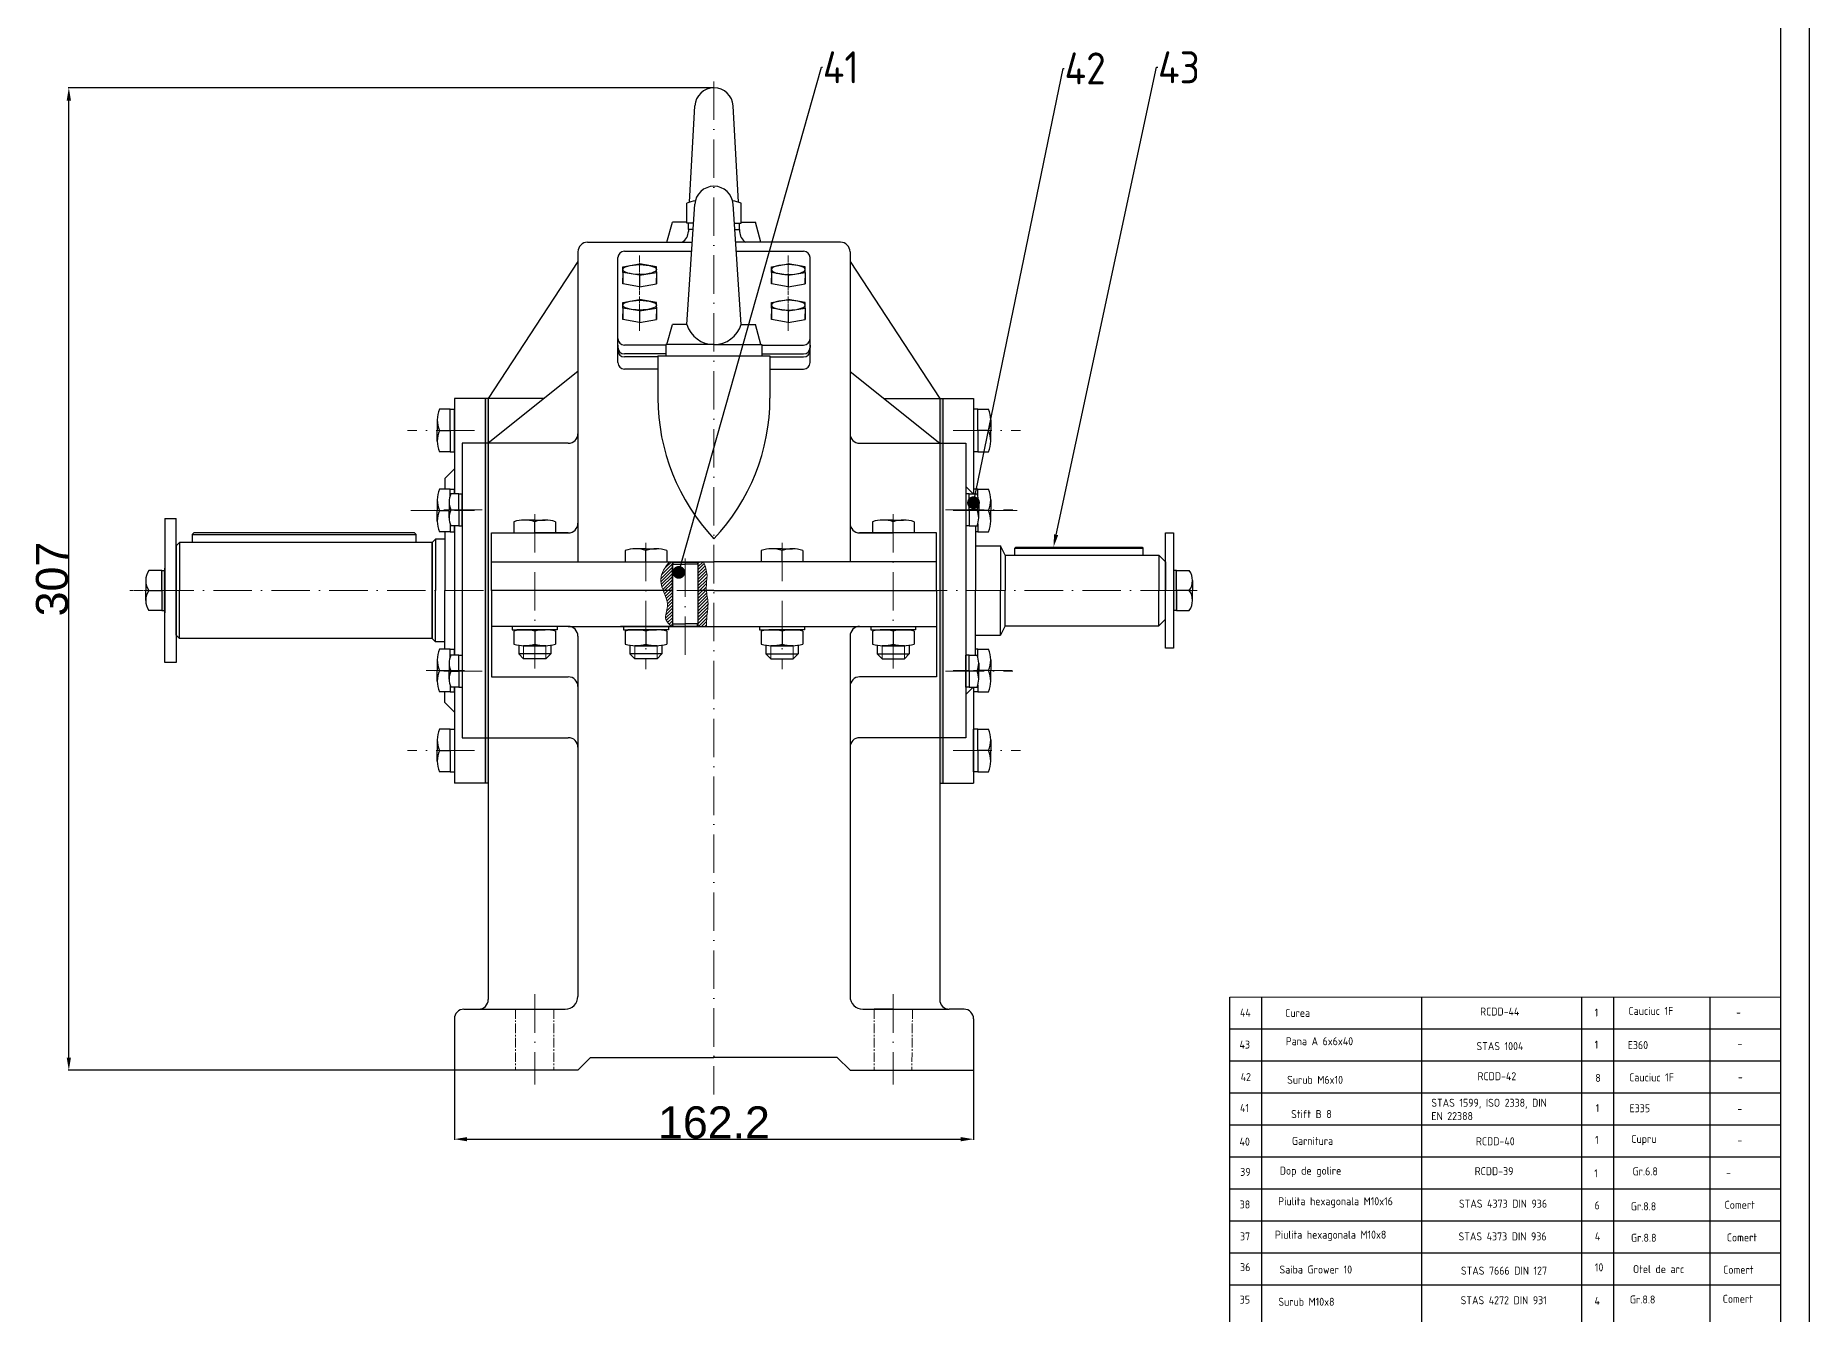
# Model space of a CAD drawing. Header units: millimetres. Extents: x -1 to 1843, y 0 to 1207.
# Drawn here: x 629 to 1183, y 400 to 800 of the extents above; entities that cross this region are included whole.
import ezdxf
from ezdxf import colors
from ezdxf.entities.mleader import LeaderData, LeaderLine
from ezdxf.math import Vec2, Vec3

# ---------------------------------------------------------------- set-up
doc = ezdxf.new("R2010")
doc.units = ezdxf.units.MM
for name, pattern in [('ACAD_ISO10W100', [18, 12, -3, 0, -3]), ('CENTER2', [1.125, 0.75, -0.125, 0.125, -0.125]), ('DASHED', [0.75, 0.5, -0.25])]:
    doc.linetypes.add(name, pattern=pattern)
doc.layers.get('0').update_dxf_attribs({"lineweight": 30})
for name, color, linetype, lineweight in [('Axe', 7, 'ACAD_ISO10W100', 13), ('Axe mici', 7, 'CENTER2', 13), ('Hash', 7, 'Continuous', 25), ('limita de propr', 7, 'DASHED', 15), ('Lini subtiri', 7, 'Continuous', 15), ('Thick', 7, 'Continuous', 30), ('Thin', 7, 'Continuous', 13)]:
    doc.layers.add(name, color=color, linetype=linetype, lineweight=lineweight)
doc.styles.get("Standard").update_dxf_attribs({"font": 'isocp.shx'})
doc.dimstyles.get("Standard").update_dxf_attribs({"dimtxt": 1, "dimasz": 4, "dimexe": 0.18, "dimexo": 0.0625, "dimgap": 0.09, "dimtad": 1, "dimtoh": 1, "dimdec": 1, "dimzin": 0, "dimdsep": 46, "dimtxsty": 'Standard', "dimcen": 0.09, "dimadec": 0, "dimazin": 0, "dimtfac": 1, "dimtdec": 1, "dimtofl": 0, "dimtmove": 0, "dimatfit": 3, "dimfxl": 1, "dimtolj": 1, "dimtzin": 0, "dimarcsym": 1})

# ---------------------------------------------------------------- blocks, each defined once
blk = doc.blocks.new('*U51')
at = {"layer": 'Axe', "color": 0, "linetype": 'CENTER2', "transparency": 16777216}
blk.add_line((0, 7.03), (0, -5.36), dxfattribs=at)
blk = doc.blocks.new('*U52')
at = {"layer": 'Axe', "color": 0, "linetype": 'CENTER2', "transparency": 16777216}
blk.add_line((0, 5.36), (0, -5.36), dxfattribs=at)
blk = doc.blocks.new('*U53')
at = {"layer": 'Axe', "color": 0, "linetype": 'CENTER2', "transparency": 16777216}
blk.add_line((0, 7.03), (0, -5.36), dxfattribs=at)
blk = doc.blocks.new('*U54')
at = {"layer": 'Axe', "color": 0, "linetype": 'CENTER2', "transparency": 16777216}
blk.add_line((0, 5.36), (0, -5.36), dxfattribs=at)
blk = doc.blocks.new('*U62')
at = {"layer": 'Axe', "color": 0, "linetype": 'CENTER2', "transparency": 16777216}
blk.add_line((-5.49, 0), (5.49, 0), dxfattribs=at)
blk = doc.blocks.new('*U63')
at = {"layer": 'Axe', "color": 0, "linetype": 'CENTER2', "transparency": 16777216}
blk.add_line((5.49, 0), (-5.49, 0), dxfattribs=at)
blk = doc.blocks.new('indicator')
at = {"lineweight": 25, "ltscale": 15}
for p, q in [((449.79, -362.85), (449.79, 87.02)), ((459.79, -362.85), (459.79, 87.02)), ((509.79, -362.85), (509.79, 87.02)), ((559.79, -362.85), (559.79, 87.02)), ((569.79, -362.85), (569.79, 87.02)), ((599.79, -362.85), (599.79, 87.02)), ((449.79, 77.15), (621.87, 77.15)), ((449.79, 67.15), (621.87, 67.15)), ((449.79, 57.15), (621.87, 57.15)), ((449.79, 47.15), (621.87, 47.15)), ((449.79, 37.15), (621.87, 37.15)), ((449.79, 27.15), (621.87, 27.15)), ((449.79, 17.15), (621.87, 17.15)), ((449.79, 7.15), (621.87, 7.15)), ((449.79, -2.85), (621.87, -2.85))]:
    blk.add_line(p, q, dxfattribs=at)
at = {"layer": 'Lini subtiri'}
blk.add_line((449.79, 87.02), (621.87, 87.02), dxfattribs=at)
at = {"layer": 'limita de propr', "lineweight": 25, "ltscale": 15, "char_height": 2.5, "attachment_point": 1}
for s, width, insert in [('44', 7.3398, (452.97, 83.43)), ('1', 6.2542, (563.74, 83.47)), ('43', 7.0654, (452.83, 73.47)), ('1', 6.2542, (563.74, 73.43)), ('42', 6.7911, (453.17, 63.32)), ('8', 5.8808, (563.96, 63.05)), ('41', 6.6539, (452.97, 53.65)), ('1', 5.8808, (564.06, 53.6)), ('40', 6.8597, (452.83, 43.14)), ('1', 5.8808, (563.87, 43.66)), ('39', 7.7514, (453.04, 33.67)), ('1', 5.5074, (563.63, 33.23)), ('38', 7.4197, (452.87, 23.5)), ('6', 5.5074, (563.72, 23.21)), ('37', 6.1149, (452.97, 13.52)), ('4', 5.5074, (563.81, 13.52)), ('36', 6.0236, (453, 3.9)), ('10', 5.5074, (563.81, 3.86)), ('35', 7.1332, (452.9, -6.24)), ('4', 5.5074, (563.72, -6.62))]:
    blk.add_mtext_dynamic_manual_height_columns(s, width=width, gutter_width=12.5, heights=[0], dxfattribs=dict(at, insert=insert))
at = {"layer": 'limita de propr', "lineweight": 35, "ltscale": 15, "char_height": 2.5, "attachment_point": 1}
for s, width, heights, insert in [('Curea', 45.0611, [0], (467.08, 83.35)), ('RC{\\Fisocp|c238;DD}-4{\\Fisocp|c238;4}', 40.8577, [0], (527.98, 83.79)), ('Cauciuc {\\Fisocp|c238;1F}', 26.2479, [0], (574.33, 83.97)), ('-', 24.6312, [0], (607.91, 83.55)), ('Pana A 6x6x40', 44.5765, [0], (467.26, 74.51)), ('STAS 1004', 40.8577, [2.5], (526.84, 72.98)), ('E360', 26.2479, [0], (574.09, 73.3)), ('-', 24.6312, [0], (608.38, 73.73)), ('Surub M6x10', 40.7695, [0], (467.7, 62.45)), ('RC{\\Fisocp|c238;DD}-4{\\Fisocp|c238;2}', 40.8577, [0], (527.17, 63.57)), ('Cauciuc {\\Fisocp|c238;1F}', 26.2479, [0], (574.52, 63.21)), ('-', 24.6312, [0], (608.49, 63.34)), ('Stift B 8', 42.7076, [0], (468.94, 51.75)), ('STAS 1599, ISO 2338, DIN EN 22388', 40.8577, [0], (512.74, 55.28)), ('E335', 26.2479, [0], (574.66, 53.56)), ('-', 24.6312, [0], (608.32, 53.44)), ('Garnitura', 42.7128, [0], (469.2, 43.35)), ('RC{\\Fisocp|c238;DD}-{\\Fisocp|c238;40}', 40.8577, [0], (526.68, 43.24)), ('Cupru', 23.7851, [0], (575.2, 43.98)), ('-', 24.6312, [0], (608.37, 43.6)), ('Dop de golire', 72.4993, [0], (465.4, 34.06)), ('RCDD-39', 35.8368, [0], (526.28, 33.9)), ('Gr.6.8', 24.6312, [0], (575.6, 33.85)), ('-', 24.6312, [0], (604.77, 33.51)), ('Piulita hexagonala M10x16', 42.3478, [0], (464.89, 24.5)), ('STAS 4373{\\Fisocp|c238; DIN 936} ', 35.8368, [0], (521.39, 23.75)), ('Gr.8.8', 18.9468, [0], (575.03, 22.92)), ('{\\Fisocp|c238;Comert}', 24.6312, [0], (604.33, 23.39)), ('Piulita hexagonala M10x8', 45.284, [0], (463.89, 14.06)), ('STAS 4373{\\Fisocp|c238; DIN 936} ', 35.8368, [0], (521.25, 13.52)), ('Gr.8.8', 18.9468, [0], (575.11, 13.09)), ('Comert', 24.6312, [0], (605.03, 13.2)), ('Saiba Grower 10', 43.4111, [0], (465.31, 3.17)), ('STAS 7666 {\\Fisocp|c238;DIN 127}', 35.8368, [0], (521.99, 2.81)), ('Otel de arc', 24.6312, [0], (575.73, 3.3)), ('{\\Fisocp|c238;Comert}', 24.6312, [0], (603.9, 3.12)), ('Surub M10x8', 42.7466, [0], (464.96, -6.91)), ('STAS 4272 {\\Fisocp|c238;DIN 931}', 35.8368, [0], (521.9, -6.44)), ('Gr.8.8', 18.9468, [0], (574.76, -6.2)), ('{\\Fisocp|c238;Comert}', 24.6312, [0], (603.75, -5.99))]:
    blk.add_mtext_dynamic_manual_height_columns(s, width=width, gutter_width=12.5, heights=heights, dxfattribs=dict(at, insert=insert))
blk = doc.blocks.new('*D72')
at = {"layer": 'Defpoints', "color": 0, "transparency": 16777216}
for p in [(760.16, 480.51), (922.36, 480.51), (922.36, 454.89)]:
    blk.add_point(p, dxfattribs=at)
at = {"layer": 'Thin', "color": 0, "lineweight": -2, "transparency": 16777216}
for p, q in [((760.16, 480.45), (760.16, 454.71)), ((922.36, 480.45), (922.36, 454.71)), ((764.16, 454.89), (918.36, 454.89))]:
    blk.add_line(p, q, dxfattribs=at)
at = {"layer": 'Thin', "color": 0, "transparency": 16777216}
for points in [[(764.16, 455.55), (764.16, 454.22), (760.16, 454.89)], [(918.36, 455.55), (918.36, 454.22), (922.36, 454.89)]]:
    blk.add_solid(points, dxfattribs=at)
at = {"layer": 'Thin', "color": 0, "transparency": 16777216, "insert": (841.26, 460.08), "char_height": 1, "attachment_point": 5}
blk.add_mtext('\\A1;{\\fArial|b0|i0|c0|p34;\\H10x;162.2}', dxfattribs=at)
blk = doc.blocks.new('_Dot')
at = {"color": 0, "linetype": 'ByBlock', "lineweight": -2}
blk.add_line((-0.5, 0), (-1, 0), dxfattribs=at)
at = {"color": 0, "linetype": 'ByBlock', "const_width": 0.5}
blk.add_lwpolyline([(-0.25, 0, 1), (0.25, 0, 1)], format="xyb", close=True, dxfattribs=at)
blk = doc.blocks.new('*D96')
at = {"layer": 'Defpoints', "color": 0, "transparency": 16777216}
for p in [(639.74, 783.45), (841.26, 783.45), (798.76, 476.41)]:
    blk.add_point(p, dxfattribs=at)
at = {"layer": 'Thin', "color": 0, "lineweight": -2, "transparency": 16777216}
for p, q in [((841.19, 783.45), (639.56, 783.45)), ((639.74, 480.41), (639.74, 779.45)), ((798.69, 476.41), (639.56, 476.41))]:
    blk.add_line(p, q, dxfattribs=at)
at = {"layer": 'Thin', "color": 0, "transparency": 16777216}
for points in [[(639.07, 779.45), (640.41, 779.45), (639.74, 783.45)], [(639.07, 480.41), (640.41, 480.41), (639.74, 476.41)]]:
    blk.add_solid(points, dxfattribs=at)
at = {"layer": 'Thin', "color": 0, "transparency": 16777216, "insert": (634.54, 629.93), "char_height": 1, "attachment_point": 5, "rotation": 90}
blk.add_mtext('\\A1;{\\fArial|b0|i0|c0|p34;\\H10x;307}', dxfattribs=at)

msp = doc.modelspace()

# ---------------------------------------------------------------- hatches: boundary and pattern name
at = {"layer": 'Thick', "transparency": 33554687}
h = msp.add_hatch(color=256, dxfattribs=at)
h.dxf.hatch_style = 1
h.paths.add_polyline_path([(770.76, 686.36), (769.76, 686.36), (769.76, 672.36), (770.76, 672.36)])
h.paths.add_polyline_path([(770.76, 672.36), (769.76, 672.36), (769.76, 626.36), (770.76, 626.36)])
h.paths.add_polyline_path([(770.76, 626.36), (769.76, 626.36), (769.76, 580.36), (770.76, 580.36)])
h.paths.add_polyline_path([(770.76, 580.36), (769.76, 580.36), (769.76, 566.19), (770.76, 566.19)])
h.paths.add_polyline_path([(912.76, 672.36), (911.76, 672.36), (911.76, 626.36), (912.76, 626.36)])
h.paths.add_polyline_path([(912.76, 686.36), (911.76, 686.36), (911.76, 672.36), (912.76, 672.36)])
h.paths.add_polyline_path([(912.76, 626.36), (911.76, 626.36), (911.76, 580.36), (912.76, 580.36)])
h.paths.add_polyline_path([(912.76, 580.36), (911.76, 580.36), (911.76, 566.19), (912.76, 566.19)])
at = {"layer": 'Thin', "transparency": 33554687}
h = msp.add_hatch(color=256, dxfattribs=at)
h.dxf.hatch_style = 1
h.paths.add_polyline_path([(669.76, 632.58), (668.76, 632.58), (668.76, 626.36), (669.76, 626.36)])
h.paths.add_polyline_path([(669.76, 626.36), (668.76, 626.36), (668.76, 620.14), (669.76, 620.14)])
h = msp.add_hatch(dxfattribs=at)
h.set_pattern_fill('ANSI31', color=256, scale=0.22)
edge = h.paths.add_edge_path()
edge.add_spline(control_points=[(838.93, 615.11), (838.92, 615.66), (838.87, 618.26), (839.82, 622.03), (839, 625.21), (838.88, 626.36)], knot_values=[9.142758, 9.142758, 9.142758, 9.142758, 10.782247, 16.95018, 20.441132, 20.441132, 20.441132, 20.441132], degree=3, periodic=0)
edge.add_line((838.88, 626.36), (836.26, 626.36))
edge.add_line((836.26, 626.36), (836.26, 615.11))
edge.add_line((836.26, 615.11), (838.93, 615.11))
edge = h.paths.add_edge_path()
edge.add_spline(control_points=[(838.88, 626.36), (838.86, 626.63), (838.75, 628.21), (839.5, 631.28), (838.54, 633.96), (838.03, 635.36)], knot_values=[0, 0, 0, 0, 0.795432, 4.765192, 9.142758, 9.142758, 9.142758, 9.142758], degree=3, periodic=0)
edge.add_line((838.03, 635.36), (836.26, 635.36))
edge.add_line((836.26, 635.36), (836.26, 626.36))
edge.add_line((836.26, 626.36), (838.88, 626.36))
edge = h.paths.add_edge_path()
edge.add_line((828.26, 635.24), (828.26, 635.36))
edge.add_line((828.26, 635.36), (827.32, 635.36))
edge.add_spline(control_points=[(827.32, 635.36), (826.03, 633.59), (823.95, 630.72), (824.94, 627.57), (825.4, 626.36)], knot_values=[0, 0, 0, 0, 6.074419, 9.781685, 9.781685, 9.781685, 9.781685], degree=3, periodic=0)
edge.add_line((825.4, 626.36), (828.26, 626.36))
edge.add_line((828.26, 626.36), (828.26, 635.24))
edge = h.paths.add_edge_path()
edge.add_line((828.26, 626.36), (825.4, 626.36))
edge.add_spline(control_points=[(825.4, 626.36), (825.64, 625.72), (826.33, 624.04), (827.17, 621.1), (825.39, 617.47), (827.24, 615.8), (828.01, 615.11)], knot_values=[9.781685, 9.781685, 9.781685, 9.781685, 11.75698, 14.949676, 18.951882, 21.786637, 21.786637, 21.786637, 21.786637], degree=3, periodic=0)
edge.add_line((828.01, 615.11), (828.26, 615.11))
edge.add_line((828.26, 615.11), (828.26, 626.36))
h = msp.add_hatch(color=256, dxfattribs=at)
h.dxf.hatch_style = 1
h.paths.add_polyline_path([(985.76, 632.58), (984.76, 632.58), (984.76, 626.36), (985.76, 626.36)])
h.paths.add_polyline_path([(985.76, 626.36), (984.76, 626.36), (984.76, 620.14), (985.76, 620.14)])

# ---------------------------------------------------------------- linework, layer by layer
at = {"lineweight": 30}
for p, q in [((1183.47, 0.39), (1183.47, 838.39)), ((1174.47, 9.39), (1174.47, 829.39))]:
    msp.add_line(p, q, dxfattribs=at)
at = {"layer": 'Axe'}
for p, q in [((841.26, 785.39), (841.26, 468.89)), ((766.5, 676.36), (745.53, 676.36)), ((916.01, 676.36), (936.98, 676.36)), ((758.56, 651.36), (745.53, 651.36)), ((768.9, 651.55), (753.87, 651.55)), ((761.56, 651.55), (759.06, 651.55)), ((766.5, 651.36), (760.16, 651.36)), ((785.26, 650.22), (785.26, 601.67)), ((897.26, 650.22), (897.26, 601.67)), ((913.61, 651.55), (934.58, 651.55)), ((916.01, 651.36), (923.69, 651.36)), ((923.96, 651.36), (936.98, 651.36)), ((820.01, 641.22), (820.01, 601.77)), ((832.26, 606.27), (832.26, 640.27)), ((862.51, 641.22), (862.51, 601.77)), ((666.8, 626.36), (992.23, 626.36)), ((841.26, 626.36), (836.26, 626.36)), ((763.38, 601.36), (749.87, 601.36)), ((768.9, 601.17), (753.87, 601.17)), ((761.56, 601.17), (759.06, 601.17)), ((913.61, 601.17), (934.58, 601.17)), ((916.01, 601.36), (920.96, 601.36)), ((922.36, 601.36), (936.98, 601.36)), ((766.5, 576.36), (745.53, 576.36)), ((916.01, 576.36), (936.98, 576.36)), ((785.26, 500.17), (785.26, 472)), ((897.26, 500.17), (897.26, 472))]:
    msp.add_line(p, q, dxfattribs=at)
at = {"layer": 'Axe mici', "ltscale": 4}
for p, q in [((779.26, 495.51), (779.26, 476.41)), ((791.26, 495.51), (791.26, 476.41)), ((891.26, 495.51), (891.26, 476.41)), ((903.26, 495.51), (903.06, 476.41))]:
    msp.add_line(p, q, dxfattribs=at)
at = {"layer": 'Thick'}
for p, q in [((833.6, 747.68), (835.26, 777.78)), ((848.91, 747.68), (847.25, 777.78)), ((832.76, 741.18), (832.76, 747.38)), ((832.76, 709.48), (835.27, 747.06)), ((849.76, 709.48), (847.24, 747.06)), ((849.76, 741.18), (849.76, 747.38)), ((826.57, 735.18), (828.26, 741.45)), ((832.76, 741.45), (828.26, 741.45)), ((834.88, 741.18), (832.76, 741.18)), ((833.26, 739.18), (833.26, 741.18)), ((834.74, 739.18), (833.26, 739.18)), ((833.26, 739.18), (833.26, 738.58)), ((847.64, 741.18), (849.76, 741.18)), ((847.77, 739.18), (849.26, 739.18)), ((849.26, 739.18), (849.26, 741.18)), ((849.26, 739.18), (849.26, 738.58)), ((849.76, 741.45), (854.25, 741.45)), ((855.94, 735.18), (854.25, 741.45)), ((798.76, 732.18), (798.76, 675.36)), ((801.76, 735.18), (834.47, 735.18)), ((813.26, 732.37), (834.29, 732.37)), ((880.76, 735.18), (848.04, 735.18)), ((848.22, 732.37), (869.26, 732.37)), ((883.76, 732.18), (883.76, 675.36)), ((798.76, 729.13), (770.76, 686.36)), ((811.26, 705.05), (811.26, 730.37)), ((812.77, 727.54), (818.04, 728.42)), ((812.77, 725.77), (812.77, 727.54)), ((823.32, 727.54), (818.04, 728.42)), ((823.32, 725.77), (823.32, 727.54)), ((823.32, 725.97), (823.32, 722.16)), ((859.19, 727.54), (864.47, 728.42)), ((859.19, 725.77), (859.19, 727.54)), ((859.19, 725.97), (859.19, 722.16)), ((869.74, 727.54), (864.47, 728.42)), ((869.74, 725.77), (869.74, 727.54)), ((871.26, 705.05), (871.26, 730.37)), ((883.76, 729.13), (911.76, 686.36)), ((818.04, 724.88), (812.77, 725.77)), ((812.77, 725.77), (812.77, 722.16)), ((812.77, 722.16), (812.77, 723.93)), ((818.04, 721.27), (812.77, 722.16)), ((818.04, 724.88), (823.32, 725.77)), ((818.04, 724.88), (818.04, 721.27)), ((818.04, 721.27), (823.32, 722.16)), ((823.32, 722.16), (823.32, 723.93)), ((864.47, 724.88), (859.19, 725.77)), ((859.19, 722.16), (859.19, 723.93)), ((864.47, 721.27), (859.19, 722.16)), ((864.47, 724.88), (869.74, 725.77)), ((864.47, 724.88), (864.47, 721.27)), ((864.47, 721.27), (869.74, 722.16)), ((869.74, 725.77), (869.74, 722.16)), ((869.74, 722.16), (869.74, 723.93)), ((812.77, 716.4), (818.04, 717.28)), ((812.77, 714.63), (812.77, 716.4)), ((823.32, 716.4), (818.04, 717.28)), ((823.32, 714.63), (823.32, 716.4)), ((859.19, 716.4), (864.47, 717.28)), ((859.19, 714.63), (859.19, 716.4)), ((869.74, 716.4), (864.47, 717.28)), ((869.74, 714.63), (869.74, 716.4)), ((818.04, 713.74), (812.77, 714.63)), ((812.77, 714.63), (812.77, 711.02)), ((812.77, 711.02), (812.77, 712.79)), ((818.04, 710.13), (812.77, 711.02)), ((818.04, 713.74), (823.32, 714.63)), ((818.04, 713.74), (818.04, 710.13)), ((818.04, 710.13), (823.32, 711.02)), ((823.32, 714.84), (823.32, 711.02)), ((823.32, 711.02), (823.32, 712.79)), ((826.57, 703.21), (828.26, 709.48)), ((832.76, 709.48), (828.26, 709.48)), ((849.76, 709.48), (854.25, 709.48)), ((855.94, 703.21), (854.25, 709.48)), ((859.19, 714.84), (859.19, 711.02)), ((864.47, 713.74), (859.19, 714.63)), ((859.19, 711.02), (859.19, 712.79)), ((864.47, 710.13), (859.19, 711.02)), ((864.47, 713.74), (869.74, 714.63)), ((864.47, 713.74), (864.47, 710.13)), ((864.47, 710.13), (869.74, 711.02)), ((869.74, 714.63), (869.74, 711.02)), ((869.74, 711.02), (869.74, 712.79)), ((811.26, 703.55), (811.26, 705.05)), ((871.26, 703.55), (871.26, 705.05)), ((811.26, 702.29), (811.26, 703.55)), ((811.26, 703.05), (811.26, 702.29)), ((811.26, 701.34), (811.26, 702.29)), ((811.26, 697.56), (811.26, 701.34)), ((826.26, 703.05), (813.26, 703.05)), ((826.26, 703.05), (813.26, 703.05)), ((826.26, 700.29), (813.26, 700.29)), ((823.76, 699.34), (813.26, 699.34)), ((823.76, 699.66), (823.76, 686.5)), ((823.76, 699.66), (841.26, 699.66)), ((841.26, 703.21), (826.26, 703.21)), ((826.26, 703.21), (826.26, 699.66)), ((841.26, 703.21), (856.26, 703.21)), ((841.26, 699.66), (858.76, 699.66)), ((856.26, 703.21), (856.26, 699.66)), ((856.26, 703.05), (869.26, 703.05)), ((856.26, 703.05), (869.26, 703.05)), ((856.26, 700.29), (869.26, 700.29)), ((858.76, 699.66), (858.76, 686.5)), ((858.76, 699.34), (869.26, 699.34)), ((871.26, 702.29), (871.26, 703.55)), ((871.26, 703.05), (871.26, 702.29)), ((871.26, 701.34), (871.26, 702.29)), ((871.26, 697.56), (871.26, 701.34)), ((798.76, 694.81), (770.76, 672.36)), ((823.76, 695.56), (813.26, 695.56)), ((858.76, 695.56), (869.26, 695.56)), ((883.76, 694.81), (911.76, 672.36)), ((758.82, 683.04), (755.48, 683.04)), ((758.82, 676.36), (758.82, 683.04)), ((758.82, 683.04), (760.16, 683.04)), ((788.22, 686.36), (760.16, 686.36)), ((760.16, 686.36), (760.16, 664.36)), ((788.22, 686.36), (760.16, 686.36)), ((760.16, 669.69), (760.16, 683.04)), ((770.76, 686.36), (769.76, 686.36)), ((769.76, 686.36), (769.76, 566.19)), ((788.22, 686.36), (770.76, 686.36)), ((770.76, 686.36), (770.76, 566.19)), ((894.29, 686.36), (922.36, 686.36)), ((894.29, 686.36), (922.36, 686.36)), ((894.29, 686.36), (911.76, 686.36)), ((911.76, 686.36), (911.76, 566.19)), ((911.76, 686.36), (912.76, 686.36)), ((912.76, 686.36), (912.76, 566.19)), ((922.36, 686.36), (922.36, 656.55)), ((923.69, 683.04), (922.36, 683.04)), ((922.36, 683.04), (922.36, 669.69)), ((923.69, 676.36), (923.69, 683.04)), ((923.69, 683.04), (927.03, 683.04)), ((754.82, 679.7), (754.82, 676.36)), ((754.82, 673.03), (754.82, 676.36)), ((755.48, 676.36), (758.82, 676.36)), ((755.48, 676.36), (758.82, 676.36)), ((758.82, 676.36), (758.82, 669.69)), ((923.69, 676.36), (923.69, 669.69)), ((927.03, 676.36), (923.69, 676.36)), ((927.03, 676.36), (923.69, 676.36)), ((927.69, 679.7), (927.69, 676.36)), ((927.69, 673.03), (927.69, 676.36)), ((795.76, 672.36), (762.56, 672.36)), ((762.56, 672.36), (762.56, 580.36)), ((798.76, 675.36), (798.76, 647.36)), ((883.76, 675.36), (883.76, 647.36)), ((886.76, 672.36), (919.96, 672.36)), ((919.96, 672.36), (919.96, 580.36)), ((758.82, 669.69), (755.48, 669.69)), ((758.82, 669.69), (760.16, 669.69)), ((923.69, 669.69), (922.36, 669.69)), ((923.69, 669.69), (927.03, 669.69)), ((757.16, 661.36), (760.16, 664.36)), ((757.16, 661.36), (757.16, 658.04)), ((760.16, 664.36), (760.16, 656.55)), ((754.82, 654.7), (754.82, 651.36)), ((758.82, 658.04), (755.48, 658.04)), ((758.56, 654.05), (758.56, 651.55)), ((758.82, 655.89), (758.82, 658.04)), ((758.82, 658.04), (760.16, 658.04)), ((761.56, 656.55), (759.06, 656.55)), ((760.16, 656.55), (760.16, 658.04)), ((761.56, 651.55), (761.56, 656.55)), ((761.56, 656.55), (762.56, 656.55)), ((762.56, 646.55), (762.56, 656.55)), ((922.27, 656.55), (919.96, 658.87)), ((920.96, 656.55), (919.96, 656.55)), ((919.96, 656.55), (919.96, 646.55)), ((920.96, 651.55), (920.96, 656.55)), ((920.96, 656.55), (923.46, 656.55)), ((923.69, 658.04), (922.36, 658.04)), ((922.36, 658.04), (922.36, 656.55)), ((923.69, 658.04), (927.03, 658.04)), ((923.69, 655.89), (923.69, 658.04)), ((923.96, 654.05), (923.96, 651.55)), ((927.69, 654.7), (927.69, 651.36)), ((669.76, 648.86), (669.76, 626.36)), ((669.76, 648.86), (673.26, 648.86)), ((673.26, 626.36), (673.26, 648.86)), ((754.82, 648.03), (754.82, 651.36)), ((755.48, 651.36), (758.56, 651.36)), ((755.48, 651.36), (758.56, 651.36)), ((758.56, 649.05), (758.56, 651.55)), ((759.06, 651.55), (761.56, 651.55)), ((759.06, 651.55), (761.56, 651.55)), ((759.06, 651.55), (761.56, 651.55)), ((761.56, 651.55), (761.56, 646.55)), ((785.26, 648.36), (782.01, 648.36)), ((785.26, 648.36), (788.51, 648.36)), ((897.26, 648.36), (894.01, 648.36)), ((897.26, 648.36), (900.51, 648.36)), ((920.96, 651.55), (920.96, 646.55)), ((923.46, 651.55), (920.96, 651.55)), ((923.46, 651.55), (920.96, 651.55)), ((923.96, 649.05), (923.96, 651.55)), ((927.03, 651.36), (923.96, 651.36)), ((927.03, 651.36), (923.96, 651.36)), ((927.69, 648.03), (927.69, 651.36)), ((678.26, 643.86), (678.76, 644.36)), ((678.26, 643.86), (678.26, 641.36)), ((678.26, 643.86), (748.26, 643.86)), ((747.76, 644.36), (678.76, 644.36)), ((747.76, 644.36), (748.26, 643.86)), ((748.26, 641.36), (748.26, 643.86)), ((758.82, 644.69), (755.48, 644.69)), ((757.16, 644.69), (757.16, 626.36)), ((758.82, 647.21), (758.82, 644.69)), ((758.82, 644.69), (760.16, 644.69)), ((761.56, 646.55), (759.06, 646.55)), ((760.16, 646.55), (760.16, 606.17)), ((760.16, 644.69), (760.16, 646.55)), ((761.56, 646.55), (762.56, 646.55)), ((771.76, 626.36), (771.76, 644.36)), ((771.76, 644.36), (795.76, 644.36)), ((778.76, 647.86), (778.76, 644.36)), ((785.26, 644.36), (785.26, 647.86)), ((795.76, 644.36), (785.26, 644.36)), ((791.76, 647.86), (791.76, 644.36)), ((798.76, 647.36), (798.76, 635.36)), ((883.76, 647.36), (883.76, 635.36)), ((910.76, 644.36), (886.76, 644.36)), ((886.76, 644.36), (897.26, 644.36)), ((890.76, 647.86), (890.76, 644.36)), ((897.26, 644.36), (897.26, 647.86)), ((903.76, 647.86), (903.76, 644.36)), ((910.76, 626.36), (910.76, 644.36)), ((920.96, 646.55), (919.96, 646.55)), ((920.96, 646.55), (923.46, 646.55)), ((922.96, 646.55), (922.96, 626.36)), ((923.69, 644.69), (922.96, 644.69)), ((923.69, 647.21), (923.69, 644.69)), ((923.69, 644.69), (927.03, 644.69)), ((982.26, 626.36), (982.26, 644.36)), ((982.26, 644.36), (984.76, 644.36)), ((984.76, 644.36), (984.76, 608.36)), ((673.26, 640.36), (674.26, 641.36)), ((673.26, 640.36), (673.26, 626.36)), ((753.26, 641.36), (674.26, 641.36)), ((674.26, 641.36), (674.26, 626.36)), ((753.26, 641.36), (754.26, 642.36)), ((753.26, 641.36), (753.26, 626.36)), ((753.26, 626.36), (753.26, 641.36)), ((757.16, 642.36), (754.26, 642.36)), ((754.26, 642.36), (754.26, 626.36)), ((754.26, 642.36), (754.26, 642.36)), ((813.51, 638.86), (813.51, 635.36)), ((820.01, 639.36), (816.76, 639.36)), ((820.01, 639.36), (823.26, 639.36)), ((820.01, 635.36), (820.01, 638.86)), ((826.51, 638.86), (826.51, 635.36)), ((856.01, 638.86), (856.01, 635.36)), ((862.51, 639.36), (859.26, 639.36)), ((862.51, 639.36), (865.76, 639.36)), ((862.51, 635.36), (862.51, 638.86)), ((869.01, 638.86), (869.01, 635.36)), ((922.96, 640.36), (930.74, 640.36)), ((932.26, 637.36), (930.74, 640.36)), ((930.74, 640.36), (930.74, 626.36)), ((932.26, 637.36), (980.26, 637.36)), ((932.26, 637.36), (932.26, 626.36)), ((932.26, 637.36), (935.26, 637.36)), ((935.26, 639.61), (935.51, 639.86)), ((935.26, 637.36), (935.26, 639.61)), ((935.26, 639.61), (975.26, 639.61)), ((935.51, 639.86), (975.01, 639.86)), ((975.01, 639.86), (975.26, 639.61)), ((975.26, 639.61), (975.26, 637.36)), ((980.26, 637.36), (982.26, 635.36)), ((980.26, 637.36), (980.26, 626.36)), ((668.76, 632.58), (664.78, 632.58)), ((668.76, 626.36), (668.76, 632.58)), ((668.76, 632.58), (669.76, 632.58)), ((669.76, 626.36), (669.76, 633.36)), ((771.76, 626.36), (771.76, 635.36)), ((771.76, 635.36), (841.26, 635.36)), ((798.76, 635.36), (820.01, 635.36)), ((828.26, 635.36), (828.26, 615.11)), ((828.26, 625.24), (828.26, 635.24)), ((828.51, 635.24), (828.26, 634.55)), ((828.26, 634.55), (832.26, 634.55)), ((828.51, 635.24), (836, 635.24)), ((832.26, 635.36), (836.26, 635.36)), ((836.26, 634.55), (832.26, 634.55)), ((836, 635.24), (836.26, 634.55)), ((836.26, 635.36), (836.26, 615.11)), ((910.76, 635.36), (841.26, 635.36)), ((883.76, 635.36), (862.51, 635.36)), ((910.76, 626.36), (910.76, 635.36)), ((982.26, 635.36), (982.26, 626.36)), ((985.76, 632.58), (984.76, 632.58)), ((985.76, 626.36), (985.76, 632.58)), ((985.76, 632.58), (989.74, 632.58)), ((663.78, 629.47), (663.78, 626.36)), ((663.78, 623.25), (663.78, 626.36)), ((664.78, 626.36), (668.76, 626.36)), ((664.78, 626.36), (668.76, 626.36)), ((668.76, 626.36), (668.76, 620.14)), ((669.76, 626.36), (669.76, 630.36)), ((669.76, 603.86), (669.76, 626.36)), ((669.76, 626.36), (669.76, 619.36)), ((673.26, 612.36), (673.26, 626.36)), ((673.26, 626.36), (673.26, 603.86)), ((674.26, 611.36), (674.26, 626.36)), ((753.26, 611.36), (753.26, 626.36)), ((753.26, 626.36), (753.26, 611.36)), ((754.26, 610.36), (754.26, 626.36)), ((757.16, 608.04), (757.16, 626.36)), ((771.76, 626.36), (771.76, 599.36)), ((828.26, 626.36), (771.76, 626.36)), ((841.26, 626.36), (836.26, 626.36)), ((841.26, 626.36), (910.76, 626.36)), ((910.76, 626.36), (910.76, 599.36)), ((922.96, 606.17), (922.96, 626.36)), ((930.74, 612.36), (930.74, 626.36)), ((932.26, 615.36), (932.26, 626.36)), ((980.26, 615.36), (980.26, 626.36)), ((982.26, 617.36), (982.26, 626.36)), ((985.76, 626.36), (985.76, 620.14)), ((989.74, 626.36), (985.76, 626.36)), ((989.74, 626.36), (985.76, 626.36)), ((990.74, 629.47), (990.74, 626.36)), ((990.74, 623.25), (990.74, 626.36)), ((828.26, 625.24), (828.26, 615.24)), ((668.76, 620.14), (664.78, 620.14)), ((668.76, 620.14), (669.76, 620.14)), ((795.76, 615.11), (771.76, 615.11)), ((793.26, 615.11), (777.26, 615.11)), ((778.26, 615.11), (778.26, 614.11)), ((792.26, 615.11), (792.26, 614.11)), ((795.76, 615.11), (886.76, 615.11)), ((828.01, 615.11), (812.01, 615.11)), ((813.01, 615.11), (813.01, 614.11)), ((827.01, 615.11), (827.01, 614.11)), ((828.51, 615.24), (828.26, 615.92)), ((828.26, 615.92), (832.26, 615.92)), ((828.51, 615.24), (836, 615.24)), ((828.51, 615.24), (836, 615.24)), ((836.26, 615.92), (832.26, 615.92)), ((836, 615.24), (836.26, 615.92)), ((854.51, 615.11), (870.51, 615.11)), ((855.51, 615.11), (855.51, 614.11)), ((869.51, 615.11), (869.51, 614.11)), ((886.76, 615.11), (910.76, 615.11)), ((889.26, 615.11), (905.26, 615.11)), ((890.26, 615.11), (890.26, 614.11)), ((904.26, 615.11), (904.26, 614.11)), ((932.26, 615.36), (930.74, 612.36)), ((932.26, 615.36), (980.26, 615.36)), ((980.26, 615.36), (982.26, 617.36)), ((982.26, 608.36), (982.26, 617.36)), ((985.76, 620.14), (984.76, 620.14)), ((985.76, 620.14), (989.74, 620.14)), ((673.26, 612.36), (674.26, 611.36)), ((753.26, 611.36), (674.26, 611.36)), ((753.26, 611.36), (754.26, 610.36)), ((757.16, 610.36), (754.26, 610.36)), ((754.26, 610.36), (754.26, 610.36)), ((778.26, 614.11), (785.26, 614.11)), ((778.76, 613.61), (778.76, 609.61)), ((785.26, 614.11), (779.63, 614.11)), ((792.26, 614.11), (785.26, 614.11)), ((785.26, 614.11), (788.51, 614.11)), ((785.26, 613.61), (785.26, 609.61)), ((791.76, 613.61), (791.76, 609.61)), ((791.76, 613.61), (791.76, 613.11)), ((798.76, 612.11), (798.76, 596.36)), ((813.01, 614.11), (820.01, 614.11)), ((813.51, 613.61), (813.51, 609.61)), ((820.01, 614.11), (814.38, 614.11)), ((827.01, 614.11), (820.01, 614.11)), ((820.01, 614.11), (823.26, 614.11)), ((820.01, 613.61), (820.01, 609.61)), ((826.51, 613.61), (826.51, 609.61)), ((826.51, 613.61), (826.51, 613.11)), ((855.51, 614.11), (862.51, 614.11)), ((856.01, 613.61), (856.01, 609.61)), ((856.01, 613.61), (856.01, 613.11)), ((862.51, 614.11), (859.26, 614.11)), ((869.51, 614.11), (862.51, 614.11)), ((862.51, 614.11), (868.13, 614.11)), ((862.51, 613.61), (862.51, 609.61)), ((869.01, 613.61), (869.01, 609.61)), ((883.76, 612.11), (883.76, 596.36)), ((890.26, 614.11), (897.26, 614.11)), ((890.76, 613.61), (890.76, 609.61)), ((890.76, 613.61), (890.76, 613.11)), ((897.26, 614.11), (894.01, 614.11)), ((904.26, 614.11), (897.26, 614.11)), ((897.26, 614.11), (902.88, 614.11)), ((897.26, 613.61), (897.26, 609.61)), ((903.76, 613.61), (903.76, 609.61)), ((922.96, 612.36), (930.74, 612.36)), ((754.82, 604.7), (754.82, 601.36)), ((758.82, 608.04), (755.48, 608.04)), ((758.82, 608.04), (760.16, 608.04)), ((758.82, 605.51), (758.82, 608.04)), ((761.56, 606.17), (759.06, 606.17)), ((760.16, 606.17), (760.16, 608.04)), ((761.56, 601.17), (761.56, 606.17)), ((761.56, 606.17), (762.56, 606.17)), ((762.56, 606.17), (762.56, 596.17)), ((780.26, 609.25), (780.26, 606.56)), ((790.26, 606.56), (780.26, 606.56)), ((781.76, 604.96), (780.26, 606.56)), ((781.76, 609.11), (785.26, 609.11)), ((785.26, 609.11), (781.76, 609.11)), ((788.76, 604.96), (781.76, 604.96)), ((788.76, 609.11), (785.26, 609.11)), ((785.26, 609.11), (788.76, 609.11)), ((790.26, 606.56), (788.76, 604.96)), ((790.26, 609.25), (790.26, 606.56)), ((815.01, 609.25), (815.01, 606.56)), ((825.01, 606.56), (815.01, 606.56)), ((816.51, 604.96), (815.01, 606.56)), ((816.51, 609.11), (820.01, 609.11)), ((820.01, 609.11), (816.51, 609.11)), ((823.51, 604.96), (816.51, 604.96)), ((823.51, 609.11), (820.01, 609.11)), ((820.01, 609.11), (823.51, 609.11)), ((825.01, 606.56), (823.51, 604.96)), ((825.01, 609.25), (825.01, 606.56)), ((857.51, 609.25), (857.51, 606.56)), ((857.51, 606.56), (867.51, 606.56)), ((857.51, 606.56), (859.01, 604.96)), ((859.01, 609.11), (862.51, 609.11)), ((862.51, 609.11), (859.01, 609.11)), ((859.01, 604.96), (866.01, 604.96)), ((866.01, 609.11), (862.51, 609.11)), ((862.51, 609.11), (866.01, 609.11)), ((866.01, 604.96), (867.51, 606.56)), ((867.51, 609.25), (867.51, 606.56)), ((892.26, 609.25), (892.26, 606.56)), ((892.26, 606.56), (902.26, 606.56)), ((892.26, 606.56), (893.76, 604.96)), ((893.76, 609.11), (897.26, 609.11)), ((897.26, 609.11), (893.76, 609.11)), ((893.76, 604.96), (900.76, 604.96)), ((900.76, 609.11), (897.26, 609.11)), ((897.26, 609.11), (900.76, 609.11)), ((900.76, 604.96), (902.26, 606.56)), ((902.26, 609.25), (902.26, 606.56)), ((920.96, 606.17), (919.96, 606.17)), ((919.96, 596.17), (919.96, 606.17)), ((920.96, 601.17), (920.96, 606.17)), ((920.96, 606.17), (923.46, 606.17)), ((923.69, 608.04), (922.96, 608.04)), ((923.69, 608.04), (927.03, 608.04)), ((923.69, 605.51), (923.69, 608.04)), ((927.69, 604.7), (927.69, 601.36)), ((984.76, 608.36), (982.26, 608.36)), ((673.26, 603.86), (669.76, 603.86)), ((754.82, 598.03), (754.82, 601.36)), ((755.48, 601.36), (758.56, 601.36)), ((755.48, 601.36), (757.16, 601.36)), ((758.56, 603.67), (758.56, 601.17)), ((758.56, 598.67), (758.56, 601.17)), ((759.06, 601.17), (761.56, 601.17)), ((759.06, 601.17), (761.56, 601.17)), ((759.06, 601.17), (761.56, 601.17)), ((761.56, 601.17), (761.56, 596.17)), ((771.76, 599.36), (795.76, 599.36)), ((910.76, 599.36), (886.76, 599.36)), ((923.46, 601.17), (920.96, 601.17)), ((920.96, 601.17), (920.96, 596.17)), ((923.46, 601.17), (920.96, 601.17)), ((923.96, 603.67), (923.96, 601.17)), ((927.03, 601.36), (923.96, 601.36)), ((927.03, 601.36), (923.96, 601.36)), ((923.96, 598.67), (923.96, 601.17)), ((927.69, 598.03), (927.69, 601.36)), ((758.82, 594.69), (755.48, 594.69)), ((757.16, 591.36), (757.16, 594.69)), ((758.82, 596.83), (758.82, 594.69)), ((758.82, 594.69), (760.16, 594.69)), ((761.56, 596.17), (759.06, 596.17)), ((760.16, 596.17), (760.16, 588.36)), ((760.16, 594.69), (760.16, 596.17)), ((761.56, 596.17), (762.56, 596.17)), ((798.76, 596.36), (798.76, 577.36)), ((883.76, 596.36), (883.76, 577.36)), ((922.27, 596.17), (919.96, 593.85)), ((920.96, 596.17), (919.96, 596.17)), ((920.96, 596.17), (923.46, 596.17)), ((922.36, 596.17), (922.36, 566.19)), ((922.36, 596.17), (922.36, 594.69)), ((923.69, 594.69), (922.36, 594.69)), ((923.69, 596.83), (923.69, 594.69)), ((923.69, 594.69), (927.03, 594.69)), ((757.16, 591.36), (760.16, 588.36)), ((760.16, 588.36), (760.16, 566.19)), ((758.82, 583.04), (755.48, 583.04)), ((758.82, 576.36), (758.82, 583.04)), ((758.82, 583.04), (760.16, 583.04)), ((760.16, 583.04), (760.16, 569.69)), ((923.69, 583.04), (922.36, 583.04)), ((922.36, 569.69), (922.36, 583.04)), ((923.69, 576.36), (923.69, 583.04)), ((923.69, 583.04), (927.03, 583.04)), ((754.82, 579.7), (754.82, 576.36)), ((754.82, 573.03), (754.82, 576.36)), ((755.48, 576.36), (758.82, 576.36)), ((755.48, 576.36), (758.82, 576.36)), ((758.82, 576.36), (758.82, 569.69)), ((762.56, 580.36), (795.76, 580.36)), ((798.76, 577.36), (798.76, 499.51)), ((883.76, 577.36), (883.76, 499.51)), ((919.96, 580.36), (886.76, 580.36)), ((927.03, 576.36), (923.69, 576.36)), ((923.69, 576.36), (923.69, 569.69)), ((927.03, 576.36), (923.69, 576.36)), ((927.69, 579.7), (927.69, 576.36)), ((927.69, 573.03), (927.69, 576.36)), ((758.82, 569.69), (755.48, 569.69)), ((758.82, 569.69), (760.16, 569.69)), ((770.76, 566.19), (760.16, 566.19)), ((770.76, 566.19), (770.76, 498.51)), ((911.76, 566.19), (922.36, 566.19)), ((911.76, 566.19), (911.76, 498.51)), ((923.69, 569.69), (922.36, 569.69)), ((923.69, 569.69), (927.03, 569.69)), ((763.16, 495.51), (767.76, 495.51)), ((767.76, 495.51), (794.76, 495.51)), ((785.26, 495.51), (791.26, 495.51)), ((887.76, 495.51), (914.76, 495.51)), ((897.26, 495.51), (891.26, 495.51)), ((919.36, 495.51), (914.76, 495.51)), ((760.16, 492.51), (760.16, 480.51)), ((922.36, 492.51), (922.36, 480.51)), ((760.16, 480.51), (760.16, 476.41)), ((802.74, 480.41), (798.76, 476.41)), ((802.74, 480.41), (841.26, 480.41)), ((879.77, 480.41), (841.26, 480.41)), ((879.77, 480.41), (883.76, 476.41)), ((922.36, 480.51), (922.36, 476.41)), ((798.76, 476.41), (760.16, 476.41)), ((883.76, 476.41), (922.36, 476.41))]:
    msp.add_line(p, q, dxfattribs=at)
for centre, radius, start, end in [((841.26, 777.45), 6, 3.1653, 176.8347), ((841.26, 746.66), 6, 3.826, 176.174), ((837.01, 736.5), 11.69, 97.7694, 111.3207), ((845.51, 736.5), 11.69, 68.6793, 82.2306), ((829.26, 738.58), 4, 301.7847, 0), ((853.26, 738.58), 4, 180, 238.2153), ((801.76, 732.18), 3, 90, 180), ((813.26, 730.37), 2, 90, 180), ((869.26, 730.37), 2, 0, 90), ((880.76, 732.18), 3, 360, 90), ((841.26, 712.11), 8.9, 197.1947, 342.8053), ((813.26, 705.05), 2, 180, 270), ((869.26, 705.05), 2, 270, 0), ((813.26, 702.29), 2, 180, 270), ((813.26, 701.34), 2, 180, 270), ((869.26, 702.29), 2, 270, 0), ((869.26, 701.34), 2, 270, 0), ((813.26, 697.56), 2, 180, 270), ((869.26, 697.56), 2, 270, 0), ((763.49, 679.7), 8.68, 157.3801, 202.6199), ((887.77, 686.5), 64.01, 180, 223.396), ((794.74, 686.5), 64.01, 316.604, 0), ((919.02, 679.7), 8.68, 337.3801, 22.6199), ((763.49, 673.03), 8.68, 157.3801, 202.6199), ((919.02, 673.03), 8.68, 337.3801, 22.6199), ((795.76, 675.36), 3, 270, 0), ((886.76, 675.36), 3, 180, 270), ((763.49, 654.7), 8.68, 157.3801, 202.6199), ((765.06, 654.05), 6.5, 157.3801, 202.6199), ((917.46, 654.05), 6.5, 337.3801, 22.6199), ((919.02, 654.7), 8.68, 337.3801, 22.6199), ((763.49, 648.03), 8.68, 157.3801, 202.6199), ((765.06, 649.05), 6.5, 157.3801, 202.6199), ((782.01, 637.55), 10.81, 72.5077, 107.4923), ((788.51, 637.55), 10.81, 72.5077, 107.4923), ((894.01, 637.55), 10.81, 72.5077, 107.4923), ((900.51, 637.55), 10.81, 72.5077, 107.4923), ((917.46, 649.05), 6.5, 337.3801, 22.6199), ((919.02, 648.03), 8.68, 337.3801, 22.6199), ((795.76, 647.36), 3, 270, 0), ((886.76, 647.36), 3, 180, 270), ((816.76, 628.55), 10.81, 72.5077, 107.4923), ((823.26, 628.55), 10.81, 72.5077, 107.4923), ((859.26, 628.55), 10.81, 72.5077, 107.4923), ((865.76, 628.55), 10.81, 72.5077, 107.4923), ((669.11, 629.47), 5.34, 144.3503, 215.6497), ((985.4, 629.47), 5.34, 324.3504, 35.6499), ((669.11, 623.25), 5.34, 144.3504, 215.6499), ((985.4, 623.25), 5.34, 324.3503, 35.6497), ((795.76, 612.11), 3, 0, 90), ((886.76, 612.11), 3, 90, 180), ((782.01, 603.3), 10.81, 72.5077, 107.4923), ((782.01, 619.92), 10.81, 252.5077, 287.4923), ((788.51, 603.3), 10.81, 72.5077, 107.4923), ((788.51, 619.92), 10.81, 252.5077, 287.4923), ((816.76, 603.3), 10.81, 72.5077, 107.4923), ((816.76, 619.92), 10.81, 252.5077, 287.4923), ((823.26, 603.3), 10.81, 72.5077, 107.4923), ((823.26, 619.92), 10.81, 252.5077, 287.4923), ((859.26, 603.3), 10.81, 72.5077, 107.4923), ((859.26, 619.92), 10.81, 252.5077, 287.4923), ((865.76, 603.3), 10.81, 72.5077, 107.4923), ((865.76, 619.92), 10.81, 252.5077, 287.4923), ((894.01, 603.3), 10.81, 72.5077, 107.4923), ((894.01, 619.92), 10.81, 252.5077, 287.4923), ((900.51, 603.3), 10.81, 72.5077, 107.4923), ((900.51, 619.92), 10.81, 252.5077, 287.4923), ((763.49, 604.7), 8.68, 157.3801, 202.6199), ((765.06, 603.67), 6.5, 157.3801, 202.6199), ((917.46, 603.67), 6.5, 337.3801, 22.6199), ((919.02, 604.7), 8.68, 337.3801, 22.6199), ((763.49, 598.03), 8.68, 157.3801, 202.6199), ((765.06, 598.67), 6.5, 157.3801, 202.6199), ((795.76, 596.36), 3, 0, 90), ((886.76, 596.36), 3, 90, 180), ((917.46, 598.67), 6.5, 337.3801, 22.6199), ((919.02, 598.03), 8.68, 337.3801, 22.6199), ((763.49, 579.7), 8.68, 157.3801, 202.6199), ((919.02, 579.7), 8.68, 337.3801, 22.6199), ((763.49, 573.03), 8.68, 157.3801, 202.6199), ((795.76, 577.36), 3, 0, 90), ((886.76, 577.36), 3, 90, 180), ((919.02, 573.03), 8.68, 337.3801, 22.6199), ((794.76, 499.51), 4, 270, 0), ((887.76, 499.51), 4, 180, 270), ((763.16, 492.51), 3, 90, 180), ((767.76, 498.51), 3, 270, 0), ((914.76, 498.51), 3, 180, 270), ((919.36, 492.51), 3, 0, 90)]:
    msp.add_arc(centre, radius, start, end, dxfattribs=at)
for centre in [(818.04, 726.65), (818.04, 715.51)]:
    msp.add_ellipse(centre, major_axis=(-5.28, 0), ratio=0.290052, dxfattribs=at)
at = {"layer": 'Thick', "extrusion": (0, 0, -1)}
for centre in [(864.47, 726.65), (864.47, 715.51)]:
    msp.add_ellipse(centre, major_axis=(5.28, 0), ratio=0.290052, dxfattribs=at)
at = {"layer": 'Thin'}
for p, q in [((781.76, 609.11), (781.76, 604.96)), ((788.76, 609.11), (788.76, 604.96)), ((816.51, 609.11), (816.51, 604.96)), ((823.51, 609.11), (823.51, 604.96)), ((859.01, 609.11), (859.01, 604.96)), ((866.01, 609.11), (866.01, 604.96)), ((893.76, 609.11), (893.76, 604.96)), ((900.76, 609.11), (900.76, 604.96))]:
    msp.add_line(p, q, dxfattribs=at)
for points in [[(827.32, 635.36), (824.63, 629.92), (826.14, 624.44), (826.71, 621.3), (826.23, 617.32), (828.01, 615.11)], [(838.03, 635.36), (839.09, 631.12), (838.84, 627.15), (839.38, 622.9), (838.93, 616.75), (838.93, 615.11)]]:
    msp.add_spline(points, degree=3, dxfattribs=at)

# ---------------------------------------------------------------- block references
at = {"layer": 'Axe', "linetype": 'CENTER2'}
for name, p in [('*U51', (818.04, 724.01)), ('*U53', (864.47, 724.01)), ('*U52', (818.04, 712.87)), ('*U54', (864.47, 712.87)), ('*U62', (664.27, 626.36)), ('*U63', (986.74, 626.36))]:
    msp.add_blockref(name, p, dxfattribs=at)
at = {"layer": 'Hash', "linetype": 'Continuous', "lineweight": 25}
msp.add_blockref('indicator', (552.6, 412.24), dxfattribs=at)

# ---------------------------------------------------------------- dimensions: what is measured, and where the dimension line sits
at = {"layer": 'Thin'}
dim = msp.add_linear_dim(base=(639.74, 783.45), p1=(798.76, 476.41), p2=(841.26, 783.45), angle=90, text='{\\fArial|b0|i0|c0|p34;\\H10x;307}', dimstyle='Standard', dxfattribs=at)
dim.commit()
dim.dimension.update_dxf_attribs({"geometry": '*D96', "text_midpoint": (634.54, 629.93)})
dim = msp.add_linear_dim(base=(922.36, 454.89), p1=(760.16, 480.51), p2=(922.36, 480.51), text='{\\fArial|b0|i0|c0|p34;\\H10x;<>}', dimstyle='Standard', dxfattribs=at)
dim.commit()
dim.dimension.update_dxf_attribs({"geometry": '*D72', "text_midpoint": (841.26, 460.08)})

# ---------------------------------------------------------------- leaders
ml = msp.add_multileader_mtext('Standard', dxfattribs=at)
ml.set_content('41', color=256)
ml.set_leader_properties()
ml.set_arrow_properties(name='DOT')
ml.build(insert=Vec2(0, 0))
ml.multileader.update_dxf_attribs({"dogleg_length": 0.36})
ctx = ml.context
ctx.base_point, ctx.char_height, ctx.landing_gap_size, ctx.plane_origin = Vec3(875.17, 789.84), 10, 0.09, Vec3(830.28, 632.02)
notes = []
notes.append((ctx, [(0, (1, 1, 0), (874.81, 789.84), (1, 0), 0.36, [(0, [(830.28, 632.02)], 0, [])])]))
ctx.mtext.insert, ctx.mtext.flow_direction = Vec3(875.26, 794.84), 5
ml = msp.add_multileader_mtext('Standard', dxfattribs=at)
ml.set_content('42', color=256)
ml.set_leader_properties()
ml.set_arrow_properties(name='DOT')
ml.build(insert=Vec2(0, 0))
ml.multileader.update_dxf_attribs({"dogleg_length": 0.36})
ctx = ml.context
ctx.base_point, ctx.char_height, ctx.landing_gap_size, ctx.plane_origin = Vec3(950.67, 789.5), 10, 0.09, Vec3(922.33, 653.79)
notes.append((ctx, [(0, (1, 1, 0), (950.31, 789.5), (1, 0), 0.36, [(0, [(922.33, 653.79)], 0, [])])]))
ctx.mtext.insert, ctx.mtext.flow_direction = Vec3(950.76, 794.5), 5
ml = msp.add_multileader_mtext('Standard', dxfattribs=at)
ml.set_content('43', color=256)
ml.set_leader_properties()
ml.build(insert=Vec2(0, 0))
ml.multileader.update_dxf_attribs({"dogleg_length": 0.36})
ctx = ml.context
ctx.base_point, ctx.char_height, ctx.landing_gap_size, ctx.plane_origin = Vec3(979.88, 789.84), 10, 0.09, Vec3(947.3, 639.86)
notes.append((ctx, [(0, (1, 1, 0), (979.52, 789.84), (1, 0), 0.36, [(0, [(947.3, 639.86)], 0, [])])]))
ctx.mtext.insert, ctx.mtext.flow_direction = Vec3(979.97, 794.84), 5
for ctx, leaders in notes:
    for number, flags, end, landing, length, lines in leaders:
        leader = LeaderData()
        leader.index, (leader.has_last_leader_line, leader.has_dogleg_vector, leader.attachment_direction) = number, flags
        leader.last_leader_point, leader.dogleg_vector, leader.dogleg_length = Vec3(end), Vec3(landing), length
        for number, points, colour, breaks in lines:
            line = LeaderLine()
            line.index, line.vertices, line.color, line.breaks = number, Vec3.list(points), colors.encode_raw_color(colour), breaks
            leader.lines.append(line)
        ctx.leaders.append(leader)

doc.saveas('drawing.dxf')
